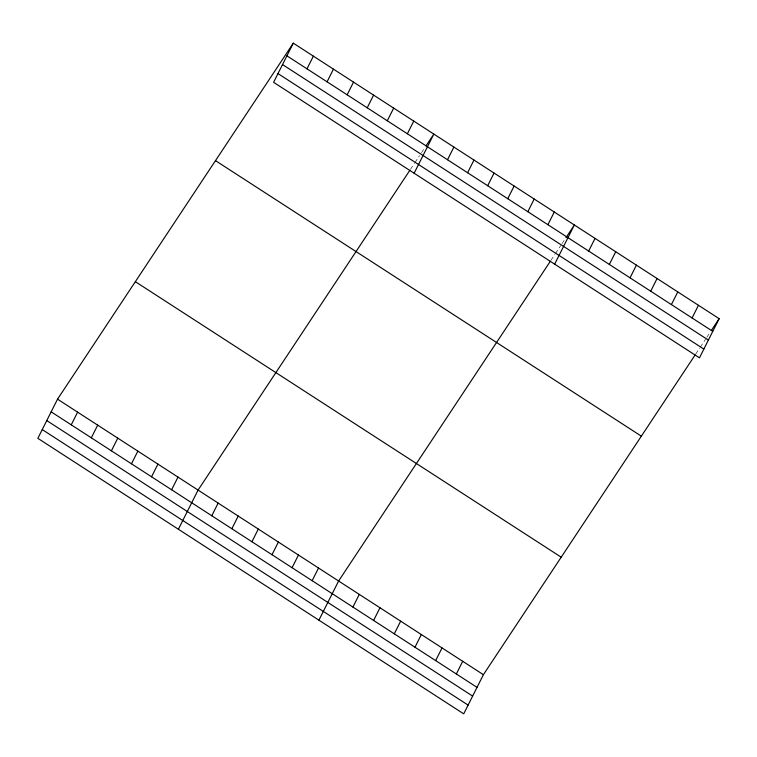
<?xml version="1.0" encoding="UTF-8"?>
<svg xmlns="http://www.w3.org/2000/svg" width="757" height="757" viewBox="0 0 757 757"><rect width="100%" height="100%" fill="white"/><g stroke="black" fill="none" stroke-linecap="round" stroke-linejoin="round"><path stroke-width="0.57" stroke-dasharray="3.79 2.84" d="M410.483 169.322L414.372 163.455M415.025 162.471L419.558 155.62M421.507 152.687L424.743 147.785M551.02 260.247L554.909 254.371M555.553 253.396L560.748 245.561M562.044 243.603L565.28 238.71M695.815 353.926L699.705 348.05M700.348 347.066L705.533 339.24M706.83 337.281L710.075 332.389"/><path stroke-width="1.14" d="M293.29 43.158L273.599 82.314L699.459 357.834L719.15 318.678L293.29 43.158L57.541 399.166L37.85 438.322L463.71 713.842L483.401 674.686L695.163 354.901M71.243 424.828L77.621 412.158M91.323 437.82L97.7 425.141M111.393 450.803L117.77 438.133M306.992 68.83L313.37 56.15M131.472 463.795L137.85 451.115M327.062 81.813L333.44 69.142M151.551 476.787L157.929 464.107M347.141 94.805L353.519 82.125M171.621 489.77L177.999 477.099M367.221 107.797L373.598 95.117M178.387 529.238L198.079 490.082L409.84 170.306M387.291 120.779L393.668 108.109M211.78 515.754L218.158 503.074M407.37 133.771L413.748 121.092M231.85 528.736L238.228 516.066M414.126 173.239L433.827 134.084L426.04 145.827M251.93 541.728L258.307 529.048M447.519 159.746L453.897 147.066M272.009 554.72L278.387 542.04M467.599 172.738L473.977 160.058M292.079 567.703L298.457 555.032M487.678 185.72L494.056 173.05M312.158 580.695L318.536 568.015M507.748 198.713L514.126 186.033M318.915 620.163L338.616 581.007L550.367 261.222M527.828 211.705L534.205 199.025M352.923 607.067L359.301 594.387M547.907 224.687L554.285 212.017M373.608 620.447L379.976 607.767M554.663 264.155L574.355 224.999L565.933 237.726M394.293 633.827L400.661 621.156M588.662 251.059L595.04 238.389M414.978 647.216L421.346 634.536M609.347 264.448L615.725 251.769M435.663 660.596L442.031 647.916M630.032 277.828L636.41 265.149M456.348 673.976L462.716 661.296M650.717 291.208L657.095 278.529M671.402 304.588L677.78 291.918M692.087 317.968L698.465 305.298M711.372 330.43L719.15 318.678M286.912 55.838L712.772 331.358M282.522 64.572L708.382 340.092M277.989 73.58L703.849 349.1M215.49 160.645L641.349 436.164M135.342 281.68L561.202 557.199M57.541 399.166L483.401 674.686M51.164 411.846L477.024 687.356M46.773 420.58L472.633 696.099M42.241 429.579L468.11 705.098"/></g></svg>
